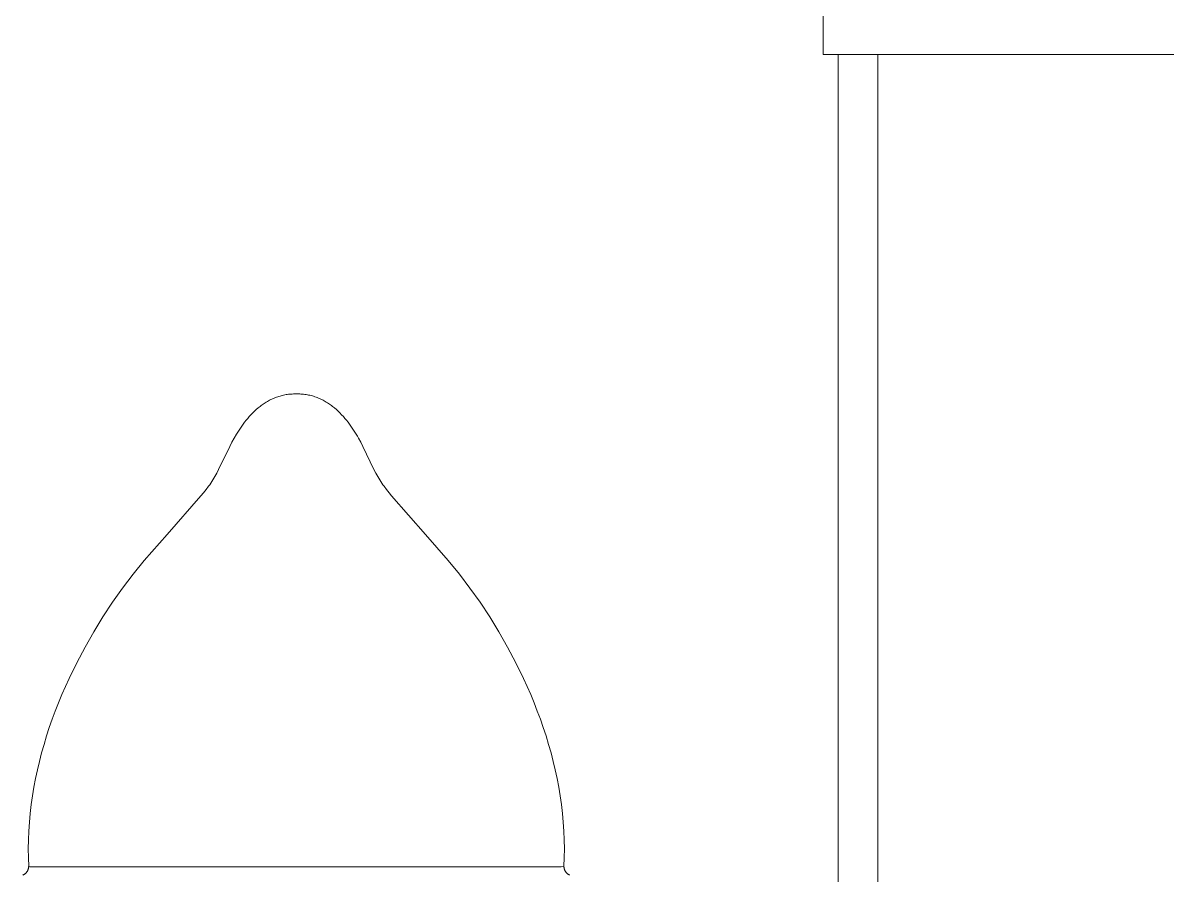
# Model space of a CAD drawing. Header units: inches. Extents: x -12 to 136, y -5 to 104.
# Drawn here: x -4.789 to -0.245, y 89.197 to 92.579 of the extents above; entities that cross this region are included whole.
import ezdxf

# ---------------------------------------------------------------- set-up
doc = ezdxf.new("R2010")
doc.units = ezdxf.units.IN
doc.layers.add('ZANO_R', color=7, linetype='Continuous', lineweight=0)

msp = doc.modelspace()

# ---------------------------------------------------------------- linework, layer by layer
at = {"layer": 'ZANO_R'}
for p, q in [((-1.61038, 94.32878), (-1.61038, 92.45367)), ((-1.61038, 92.45367), (12.24793, 92.45367)), ((-1.55135, 92.45367), (-1.55135, 87.88152)), ((-1.39387, 87.88152), (-1.39387, 92.45367)), ((-3.73896, 91.104), (-3.73411, 91.10462)), ((-3.73411, 91.10462), (-3.72927, 91.10513)), ((-3.72927, 91.10513), (-3.72441, 91.10553)), ((-3.72441, 91.10553), (-3.71955, 91.10581)), ((-3.71955, 91.10581), (-3.7147, 91.10598)), ((-3.7147, 91.10598), (-3.70985, 91.10604)), ((-3.70985, 91.10604), (-3.70911, 91.10604)), ((-3.70911, 91.10604), (-3.69979, 91.10604)), ((-3.70296, 91.10592), (-3.70506, 91.10596)), ((-3.69993, 91.10597), (-3.70296, 91.10592)), ((-3.69979, 91.10604), (-3.69471, 91.10606)), ((-3.69471, 91.10606), (-3.68962, 91.10596)), ((-3.68962, 91.10596), (-3.68453, 91.10573)), ((-3.68453, 91.10573), (-3.67944, 91.10538)), ((-3.67944, 91.10538), (-3.67435, 91.10491)), ((-3.67435, 91.10491), (-3.66927, 91.10432)), ((-3.66927, 91.10432), (-3.6642, 91.10359)), ((-3.84671, 91.05684), (-3.84276, 91.05984)), ((-3.84276, 91.05984), (-3.83876, 91.06277)), ((-3.83876, 91.06277), (-3.83469, 91.06563)), ((-3.83469, 91.06563), (-3.83056, 91.06842)), ((-3.83056, 91.06842), (-3.82638, 91.07113)), ((-3.82638, 91.07113), (-3.82213, 91.07377)), ((-3.82213, 91.07377), (-3.81783, 91.07632)), ((-3.81783, 91.07632), (-3.81346, 91.07879)), ((-3.81346, 91.07879), (-3.80904, 91.08117)), ((-3.80904, 91.08117), (-3.80455, 91.08347)), ((-3.80455, 91.08347), (-3.8, 91.08567)), ((-3.8, 91.08567), (-3.79539, 91.08777)), ((-3.79539, 91.08777), (-3.79072, 91.08978)), ((-3.79072, 91.08978), (-3.78599, 91.09168)), ((-3.78599, 91.09168), (-3.78146, 91.0934)), ((-3.78146, 91.0934), (-3.77687, 91.095)), ((-3.77687, 91.095), (-3.77225, 91.09651)), ((-3.77225, 91.09651), (-3.76758, 91.09791)), ((-3.76758, 91.09791), (-3.76288, 91.0992)), ((-3.76288, 91.0992), (-3.75814, 91.10038)), ((-3.75814, 91.10038), (-3.75338, 91.10145)), ((-3.75338, 91.10145), (-3.74859, 91.10241)), ((-3.74859, 91.10241), (-3.74378, 91.10326)), ((-3.74378, 91.10326), (-3.73896, 91.104)), ((-3.6642, 91.10359), (-3.65915, 91.10275)), ((-3.65915, 91.10275), (-3.65413, 91.10178)), ((-3.65413, 91.10178), (-3.64913, 91.1007)), ((-3.64913, 91.1007), (-3.64416, 91.09949)), ((-3.64416, 91.09949), (-3.63922, 91.09816)), ((-3.63922, 91.09816), (-3.63433, 91.09671)), ((-3.63433, 91.09671), (-3.62947, 91.09515)), ((-3.62947, 91.09515), (-3.62467, 91.09347)), ((-3.62467, 91.09347), (-3.61992, 91.09168)), ((-3.61992, 91.09168), (-3.61519, 91.08978)), ((-3.61519, 91.08978), (-3.61052, 91.08777)), ((-3.61052, 91.08777), (-3.60591, 91.08567)), ((-3.60591, 91.08567), (-3.60136, 91.08347)), ((-3.60136, 91.08347), (-3.59687, 91.08117)), ((-3.59687, 91.08117), (-3.59245, 91.07879)), ((-3.59245, 91.07879), (-3.58808, 91.07632)), ((-3.58808, 91.07632), (-3.58378, 91.07377)), ((-3.58378, 91.07377), (-3.57953, 91.07113)), ((-3.57953, 91.07113), (-3.57535, 91.06842)), ((-3.57535, 91.06842), (-3.57122, 91.06563)), ((-3.57122, 91.06563), (-3.56715, 91.06277)), ((-3.56715, 91.06277), (-3.56315, 91.05984)), ((-3.56315, 91.05984), (-3.5592, 91.05684)), ((-3.89611, 91.00914), (-3.88969, 91.0165)), ((-3.88969, 91.0165), (-3.88306, 91.0237)), ((-3.88306, 91.0237), (-3.87623, 91.03074)), ((-3.87623, 91.03074), (-3.86918, 91.03758)), ((-3.86918, 91.03758), (-3.86192, 91.04423)), ((-3.86192, 91.04423), (-3.85443, 91.05065)), ((-3.85443, 91.05065), (-3.84671, 91.05684)), ((-3.5592, 91.05684), (-3.55148, 91.05065)), ((-3.55148, 91.05065), (-3.54399, 91.04423)), ((-3.54399, 91.04423), (-3.53673, 91.03758)), ((-3.53673, 91.03758), (-3.52968, 91.03074)), ((-3.52968, 91.03074), (-3.52285, 91.0237)), ((-3.52285, 91.0237), (-3.51622, 91.0165)), ((-3.51622, 91.0165), (-3.5098, 91.00914)), ((-3.9304, 90.9629), (-3.92511, 90.97083)), ((-3.92511, 90.97083), (-3.91967, 90.97866)), ((-3.91967, 90.97866), (-3.91409, 90.98639)), ((-3.91409, 90.98639), (-3.90837, 90.99401)), ((-3.90837, 90.99401), (-3.90234, 91.00163)), ((-3.90234, 91.00163), (-3.89611, 91.00914)), ((-3.5098, 91.00914), (-3.50358, 91.00163)), ((-3.50358, 91.00163), (-3.49754, 90.99401)), ((-3.49754, 90.99401), (-3.49183, 90.98639)), ((-3.49183, 90.98639), (-3.48624, 90.97866)), ((-3.48624, 90.97866), (-3.48081, 90.97083)), ((-3.48081, 90.97083), (-3.47551, 90.9629)), ((-3.95884, 90.91409), (-3.95008, 90.93025)), ((-3.95008, 90.93025), (-3.94055, 90.94675)), ((-3.94055, 90.94675), (-3.93555, 90.95487)), ((-3.93555, 90.95487), (-3.9304, 90.9629)), ((-3.47551, 90.9629), (-3.47036, 90.95487)), ((-3.47036, 90.95487), (-3.46537, 90.94675)), ((-3.46537, 90.94675), (-3.46052, 90.93854)), ((-3.46052, 90.93854), (-3.45583, 90.93025)), ((-3.45583, 90.93025), (-3.44707, 90.91409)), ((-4.01132, 90.80614), (-3.96708, 90.89802)), ((-3.96708, 90.89802), (-3.95884, 90.91409)), ((-3.44707, 90.91409), (-3.43883, 90.89802)), ((-3.43883, 90.89802), (-3.39459, 90.80614)), ((-4.02631, 90.77827), (-4.01864, 90.79211)), ((-4.01864, 90.79211), (-4.01132, 90.80614)), ((-3.39459, 90.80614), (-3.38728, 90.79211)), ((-3.38728, 90.79211), (-3.3796, 90.77827)), ((-4.05149, 90.73952), (-4.04694, 90.74584)), ((-4.04694, 90.74584), (-4.04255, 90.75218)), ((-4.04255, 90.75218), (-4.03831, 90.75859)), ((-4.03831, 90.75859), (-4.03418, 90.76507)), ((-4.03418, 90.76507), (-4.03018, 90.77163)), ((-4.03018, 90.77163), (-4.02631, 90.77827)), ((-3.3796, 90.77827), (-3.37573, 90.77163)), ((-3.37573, 90.77163), (-3.37173, 90.76507)), ((-3.37173, 90.76507), (-3.36761, 90.75859)), ((-3.36761, 90.75859), (-3.36336, 90.75218)), ((-3.36336, 90.75218), (-3.35897, 90.74584)), ((-3.35897, 90.74584), (-3.35442, 90.73952)), ((-4.21606, 90.54852), (-4.0816, 90.70169)), ((-4.0816, 90.70169), (-4.07109, 90.7143)), ((-4.07109, 90.7143), (-4.06103, 90.7269)), ((-4.06103, 90.7269), (-4.05149, 90.73952)), ((-3.35442, 90.73952), (-3.34488, 90.7269)), ((-3.34488, 90.7269), (-3.33482, 90.7143)), ((-3.33482, 90.7143), (-3.32431, 90.70169)), ((-3.32431, 90.70169), (-3.18985, 90.54852)), ((-4.30652, 90.44504), (-4.21606, 90.54852)), ((-3.18985, 90.54852), (-3.09939, 90.44504)), ((-4.35046, 90.39128), (-4.30652, 90.44504)), ((-3.09939, 90.44504), (-3.05545, 90.39128)), ((-4.39254, 90.33593), (-4.35046, 90.39128)), ((-3.05545, 90.39128), (-3.01337, 90.33593)), ((-4.43267, 90.27917), (-4.39254, 90.33593)), ((-3.01337, 90.33593), (-2.97324, 90.27917)), ((-4.47091, 90.22105), (-4.43267, 90.27917)), ((-2.97324, 90.27917), (-2.935, 90.22105)), ((-4.50726, 90.16174), (-4.47091, 90.22105)), ((-2.935, 90.22105), (-2.89865, 90.16174)), ((-4.54185, 90.10115), (-4.50726, 90.16174)), ((-2.89865, 90.16174), (-2.86406, 90.10115)), ((-4.57451, 90.03951), (-4.54185, 90.10115)), ((-2.86406, 90.10115), (-2.8314, 90.03951)), ((-4.60521, 89.97668), (-4.57451, 90.03951)), ((-2.8314, 90.03951), (-2.8007, 89.97668)), ((-4.61976, 89.94486), (-4.60521, 89.97668)), ((-2.8007, 89.97668), (-2.78615, 89.94486)), ((-4.63375, 89.91279), (-4.61976, 89.94486)), ((-2.78615, 89.94486), (-2.77216, 89.91279)), ((-4.65998, 89.8479), (-4.64717, 89.88046)), ((-4.64717, 89.88046), (-4.63375, 89.91279)), ((-2.77216, 89.91279), (-2.75875, 89.88046)), ((-2.75875, 89.88046), (-2.74593, 89.8479)), ((-4.67218, 89.8151), (-4.65998, 89.8479)), ((-2.74593, 89.8479), (-2.73373, 89.8151)), ((-4.68374, 89.78208), (-4.67218, 89.8151)), ((-2.73373, 89.8151), (-2.72217, 89.78208)), ((-4.70485, 89.71546), (-4.69463, 89.74888)), ((-4.69463, 89.74888), (-4.68374, 89.78208)), ((-2.72217, 89.78208), (-2.71128, 89.74888)), ((-2.71128, 89.74888), (-2.70106, 89.71546)), ((-4.71437, 89.68185), (-4.70485, 89.71546)), ((-2.70106, 89.71546), (-2.69154, 89.68185)), ((-4.72318, 89.64804), (-4.71437, 89.68185)), ((-2.69154, 89.68185), (-2.68274, 89.64804)), ((-4.73856, 89.57989), (-4.73125, 89.61405)), ((-4.73125, 89.61405), (-4.72318, 89.64804)), ((-2.68274, 89.64804), (-2.67466, 89.61405)), ((-2.67466, 89.61405), (-2.66735, 89.57989)), ((-4.74511, 89.54556), (-4.73856, 89.57989)), ((-2.66735, 89.57989), (-2.6608, 89.54556)), ((-4.75085, 89.51107), (-4.74511, 89.54556)), ((-2.6608, 89.54556), (-2.65506, 89.51107)), ((-4.75988, 89.44166), (-4.75578, 89.47644)), ((-4.75578, 89.47644), (-4.75085, 89.51107)), ((-2.65506, 89.51107), (-2.65013, 89.47644)), ((-2.65013, 89.47644), (-2.64603, 89.44166)), ((-4.76312, 89.40676), (-4.75988, 89.44166)), ((-2.64603, 89.44166), (-2.64279, 89.40676)), ((-4.76548, 89.37173), (-4.76312, 89.40676)), ((-2.64279, 89.40676), (-2.64043, 89.37173)), ((-4.7675, 89.30136), (-4.76695, 89.3366)), ((-4.76695, 89.3366), (-4.76548, 89.37173)), ((-2.64043, 89.37173), (-2.63896, 89.3366)), ((-2.63896, 89.3366), (-2.63841, 89.30136)), ((-4.76711, 89.26602), (-4.7675, 89.30136)), ((-2.63841, 89.30136), (-2.6388, 89.26602)), ((-4.76577, 89.23061), (-4.76711, 89.26602)), ((-2.6388, 89.26602), (-2.64014, 89.23061)), ((-4.78876, 89.19661), (-4.78754, 89.19719)), ((-4.78754, 89.19719), (-4.78635, 89.1978)), ((-4.78635, 89.1978), (-4.78517, 89.19846)), ((-4.78517, 89.19846), (-4.78402, 89.19915)), ((-4.78402, 89.19915), (-4.78289, 89.19989)), ((-4.78289, 89.19989), (-4.78179, 89.20066)), ((-4.78179, 89.20066), (-4.78071, 89.20147)), ((-4.78071, 89.20147), (-4.77967, 89.20232)), ((-4.77967, 89.20232), (-4.77865, 89.2032)), ((-4.77865, 89.2032), (-4.77767, 89.20412)), ((-4.77767, 89.20412), (-4.77671, 89.20507)), ((-4.77671, 89.20507), (-4.77579, 89.20605)), ((-4.77579, 89.20605), (-4.77491, 89.20707)), ((-4.77491, 89.20707), (-4.77406, 89.20811)), ((-4.77406, 89.20811), (-4.77325, 89.20919)), ((-4.77325, 89.20919), (-4.77247, 89.21029)), ((-4.77247, 89.21029), (-4.77173, 89.21141)), ((-4.77173, 89.21141), (-4.77104, 89.21256)), ((-4.77104, 89.21256), (-4.77038, 89.21374)), ((-4.77038, 89.21374), (-4.76976, 89.21494)), ((-4.76976, 89.21494), (-4.76919, 89.21615)), ((-4.76919, 89.21615), (-4.76866, 89.21739)), ((-4.76866, 89.21739), (-4.76817, 89.21864)), ((-4.76817, 89.21864), (-4.76772, 89.21991)), ((-4.76772, 89.21991), (-4.76732, 89.2212)), ((-4.76732, 89.2212), (-4.76696, 89.2225)), ((-4.76696, 89.2225), (-4.76665, 89.22381)), ((-4.76665, 89.22381), (-4.76638, 89.22513)), ((-4.76638, 89.22513), (-4.76616, 89.22645)), ((-4.76616, 89.22645), (-4.76599, 89.22779)), ((-4.76599, 89.22779), (-4.76586, 89.22913)), ((-4.76586, 89.22913), (-4.76577, 89.23047)), ((-4.76269, 89.22992), (-4.76577, 89.23059)), ((-4.64787, 89.22992), (-4.76269, 89.22992)), ((-4.35875, 89.22992), (-4.64787, 89.22992)), ((-4.16321, 89.22992), (-4.35875, 89.22992)), ((-3.30657, 89.22992), (-4.16321, 89.22992)), ((-3.10348, 89.22992), (-3.30657, 89.22992)), ((-2.65078, 89.22992), (-3.10348, 89.22992)), ((-2.64015, 89.23061), (-2.65078, 89.22992)), ((-2.64014, 89.23056), (-2.64006, 89.22923)), ((-2.64006, 89.22923), (-2.63994, 89.22789)), ((-2.63994, 89.22789), (-2.63977, 89.22657)), ((-2.63977, 89.22657), (-2.63955, 89.22525)), ((-2.63955, 89.22525), (-2.63929, 89.22394)), ((-2.63929, 89.22394), (-2.63899, 89.22264)), ((-2.63899, 89.22264), (-2.63864, 89.22135)), ((-2.63864, 89.22135), (-2.63824, 89.22007)), ((-2.63824, 89.22007), (-2.6378, 89.21881)), ((-2.6378, 89.21881), (-2.63732, 89.21756)), ((-2.63732, 89.21756), (-2.6368, 89.21633)), ((-2.6368, 89.21633), (-2.63624, 89.21512)), ((-2.63624, 89.21512), (-2.63563, 89.21393)), ((-2.63563, 89.21393), (-2.63499, 89.21276)), ((-2.63499, 89.21276), (-2.6343, 89.21161)), ((-2.6343, 89.21161), (-2.63357, 89.21049)), ((-2.63357, 89.21049), (-2.63281, 89.20939)), ((-2.63281, 89.20939), (-2.63201, 89.20832)), ((-2.63201, 89.20832), (-2.63118, 89.20727)), ((-2.63118, 89.20727), (-2.6303, 89.20626)), ((-2.6303, 89.20626), (-2.6294, 89.20528)), ((-2.6294, 89.20528), (-2.62846, 89.20433)), ((-2.62846, 89.20433), (-2.62749, 89.20341)), ((-2.62749, 89.20341), (-2.62649, 89.20252)), ((-2.62649, 89.20252), (-2.62545, 89.20167)), ((-2.62545, 89.20167), (-2.62439, 89.20086)), ((-2.62439, 89.20086), (-2.62331, 89.20008)), ((-2.62331, 89.20008), (-2.62219, 89.19934)), ((-2.62219, 89.19934), (-2.62106, 89.19864)), ((-2.62106, 89.19864), (-2.61989, 89.19798)), ((-2.61989, 89.19798), (-2.61871, 89.19736)), ((-2.61871, 89.19736), (-2.61751, 89.19678))]:
    msp.add_line(p, q, dxfattribs=at)

doc.saveas('drawing.dxf')
